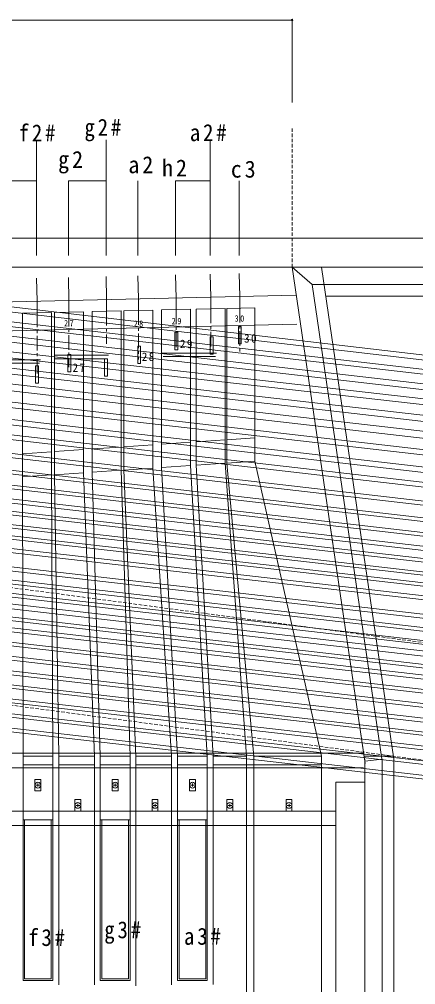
# Model space of a CAD drawing. Units: millimetres, scale not verified. Extents: x -578 to 563, y -303 to 234.
# Drawn here: x 51.1 to 188, y -102.7 to 231 of the extents above; entities that cross this region are included whole.
import ezdxf

# ---------------------------------------------------------------- set-up
doc = ezdxf.new("R2010")
doc.units = ezdxf.units.MM
doc.header["$PDMODE"] = 32
doc.header["$PDSIZE"] = 0.5
doc.linetypes.add('CHAIN1', pattern=[8, 5, -1, 1, -1])
doc.linetypes.add('DASHED1', pattern=[1.8, 1.2, -0.6])
for name, color, linetype, lineweight in [('0-0', 7, 'Continuous', 9), ('0-1', 7, 'Continuous', 9), ('0-4', 2, 'Continuous', 9), ('0-6', 4, 'Continuous', 9), ('0-7', 2, 'Continuous', 9), ('0-A', 7, 'Continuous', 9), ('0-B', 2, 'Continuous', 9)]:
    doc.layers.add(name, color=color, linetype=linetype, lineweight=lineweight)
doc.styles.add('ＭＳ ゴシック', font='')
doc.styles.get('ＭＳ ゴシック').set_extended_font_data('MS Gothic')

# ---------------------------------------------------------------- blocks, each defined once
blk = doc.blocks.new('456')
at = {"layer": '0-6'}
for p, q in [((-127.275, -22.704), (-133.275, -23.431)), ((-127.275, -129.704), (-127.275, -22.704)), ((-127.275, -129.704), (-133.275, -135.704)), ((204.725, -129.704), (210.725, -135.704))]:
    blk.add_line(p, q, dxfattribs=at)
for points in [[(-151.435, 141.296), (-158.382, 147.296), (210.725, 147.296), (210.725, -135.704), (-133.275, -135.704), (-133.275, -23.431), (-158.382, 147.296)], [(-127.275, -129.704), (204.725, -129.704), (204.725, 141.296), (210.725, 147.296)], [(204.725, 141.296), (-151.435, 141.296), (-127.215, -23.4)]]:
    blk.add_lwpolyline(points, dxfattribs=at)

msp = doc.modelspace()

# ---------------------------------------------------------------- linework, layer by layer
at = {"layer": '0-0'}
for p, q in [((524.415, 155.271), (-554.585, 155.271)), ((145.308, 145.271), (170.539, -26.297)), ((155.415, 145.271), (180.415, -24.729)), ((146.963, 125.587), (-518.355, 110.274)), ((170.161, -23.729), (180.415, -23.729)), ((170.415, -137.729), (170.415, -24.729)), ((180.415, -137.729), (180.415, -24.729)), ((160.415, -147.729), (160.415, -32.729)), ((160.415, -32.729), (170.415, -32.729))]:
    msp.add_line(p, q, dxfattribs=at)
at = {"layer": '0-0', "color": 6}
for p, q in [((63.137, 114.834), (81.917, 114.834)), ((63.475, 113.649), (81.579, 113.649)), ((100.477, 115.592), (119.257, 115.592)), ((100.816, 114.408), (118.919, 114.408)), ((39.633, 113.317), (58.414, 113.317)), ((39.972, 112.133), (58.075, 112.133))]:
    msp.add_line(p, q, dxfattribs=at)
at = {"layer": '0-0'}
msp.add_lwpolyline([(514.415, -137.729), (514.415, 145.271), (-544.585, 145.271), (-544.585, -137.729)], dxfattribs=at)
at = {"layer": '0-1', "color": 6}
for p, q in [((57.078, 141.523), (57.262, 133.525)), ((68.075, 141.776), (68.259, 133.778)), ((81.072, 142.075), (81.256, 134.077)), ((92.069, 142.328), (92.253, 134.331)), ((105.065, 142.628), (105.25, 134.63)), ((117.062, 142.904), (117.246, 134.906)), ((127.06, 143.134), (127.244, 135.136))]:
    msp.add_line(p, q, dxfattribs=at)
at = {"layer": '0-1'}
for p, q in [((146.732, 135.585), (-518.585, 120.271)), ((57.262, 133.525), (57.262, 129.524)), ((68.259, 133.778), (68.259, 129.777)), ((81.256, 134.077), (81.256, 130.076)), ((92.253, 134.331), (92.253, 130.33)), ((105.25, 134.63), (105.25, 130.629)), ((117.246, 134.906), (117.246, 130.905)), ((127.244, 135.136), (127.244, 131.135)), ((86.256, 130.192), (76.256, 129.961)), ((86.256, 130.192), (86.256, 75.111)), ((97.253, 130.445), (87.253, 130.214)), ((87.253, 130.214), (87.253, 75.179)), ((97.253, 130.445), (97.253, 75.857)), ((110.25, 130.744), (100.25, 130.514)), ((100.25, 130.514), (100.25, 76.06)), ((110.25, 130.744), (110.25, 76.738)), ((122.244, 131.02), (112.246, 130.79)), ((112.246, 130.79), (112.246, 76.873)), ((122.244, 131.02), (122.244, 77.55)), ((122.246, 131.02), (122.246, 77.551)), ((132.415, 131.254), (122.744, 131.031)), ((122.744, 131.031), (122.744, 77.584)), ((132.415, 78.24), (132.415, 131.254)), ((62.262, 129.639), (52.262, 129.409)), ((52.262, 129.409), (52.262, 71.839)), ((62.262, 129.639), (62.262, 73.485)), ((73.259, 129.892), (63.259, 129.662)), ((63.259, 129.662), (63.259, 73.552)), ((73.259, 129.892), (73.259, 74.23)), ((76.256, 129.961), (76.256, 74.433)), ((97.253, 83.875), (87.253, 83.197)), ((110.25, 84.756), (100.25, 84.078)), ((122.246, 85.569), (112.246, 84.891)), ((132.415, 86.258), (122.744, 85.603)), ((62.262, 81.503), (52.262, 80.825)), ((73.259, 82.249), (63.259, 81.571)), ((86.256, 83.13), (76.256, 82.452)), ((122.246, 77.551), (112.246, 76.873)), ((112.246, 76.873), (118.106, -23.729)), ((129.537, -23.729), (122.244, 77.55)), ((132.415, 78.24), (122.744, 77.584)), ((122.744, 77.584), (132.145, -23.819)), ((132.415, 78.24), (155.415, -23.729)), ((62.262, 73.485), (52.262, 72.807)), ((62.677, -23.729), (62.262, 73.485)), ((73.259, 74.23), (63.259, 73.552)), ((63.259, 73.552), (64.73, -23.729)), ((77.048, -23.729), (73.259, 74.23)), ((86.256, 75.111), (76.256, 74.433)), ((76.256, 74.433), (79.101, -23.729)), ((89.365, -23.729), (86.256, 75.111)), ((97.253, 75.857), (87.253, 75.179)), ((87.253, 75.179), (91.418, -23.729)), ((103.735, -23.729), (97.253, 75.857)), ((110.25, 76.738), (100.25, 76.06)), ((100.25, 76.06), (105.788, -23.729)), ((116.053, -23.729), (110.25, 76.738)), ((52.262, 72.807), (52.413, -23.729)), ((52.413, -101.229), (52.413, -23.729)), ((52.413, -23.729), (62.677, -23.729)), ((62.677, -101.229), (62.677, -23.729)), ((64.73, -23.729), (64.73, -102.729)), ((64.73, -23.729), (77.048, -23.729)), ((77.048, -23.729), (77.048, -102.729)), ((79.101, -101.229), (79.101, -23.729)), ((79.101, -23.729), (89.365, -23.729)), ((89.365, -101.229), (89.365, -23.729)), ((91.418, -23.729), (91.418, -102.729)), ((91.418, -23.729), (103.735, -23.729)), ((103.735, -23.729), (103.735, -102.729)), ((105.788, -101.229), (105.788, -23.729)), ((105.788, -23.729), (116.053, -23.729)), ((116.053, -101.229), (116.053, -23.729)), ((118.106, -23.729), (118.106, -102.679)), ((118.106, -23.729), (129.537, -23.729)), ((129.537, -137.729), (129.537, -23.729)), ((132.095, -137.729), (132.095, -23.729)), ((132.095, -23.729), (155.415, -23.729)), ((155.415, -137.729), (155.415, -23.729)), ((52.413, -26.729), (62.677, -26.729)), ((64.73, -26.729), (77.048, -26.729)), ((79.101, -26.729), (89.365, -26.729)), ((91.418, -26.729), (103.735, -26.729)), ((105.788, -26.729), (116.053, -26.729)), ((118.106, -26.729), (155.415, -26.729)), ((57.547, -33.197), (57.547, -34.225)), ((84.235, -33.197), (84.235, -34.225)), ((110.922, -33.197), (110.922, -34.225)), ((56.878, -33.732), (58.192, -33.732)), ((83.566, -33.732), (84.88, -33.732)), ((110.254, -33.732), (111.568, -33.732)), ((64.73, -42.729), (77.048, -42.729)), ((64.73, -42.729), (77.048, -42.729)), ((70.663, -40.729), (71.977, -40.729)), ((71.332, -40.194), (71.332, -41.222)), ((91.418, -42.729), (103.735, -42.729)), ((91.418, -42.729), (103.735, -42.729)), ((97.351, -40.729), (98.665, -40.729)), ((98.02, -40.194), (98.02, -41.222)), ((118.106, -42.729), (129.537, -42.729)), ((118.106, -42.729), (129.537, -42.729)), ((123.153, -40.729), (124.467, -40.729)), ((123.822, -40.194), (123.822, -41.222)), ((132.095, -42.729), (143.526, -42.729)), ((132.095, -42.729), (155.415, -42.729)), ((143.586, -40.729), (144.9, -40.729)), ((144.255, -40.194), (144.255, -41.222)), ((62.677, -45.715), (52.413, -45.715)), ((52.926, -100.715), (52.926, -45.715)), ((62.164, -100.715), (62.164, -45.715)), ((89.365, -45.715), (79.101, -45.715)), ((79.614, -100.715), (79.614, -45.715)), ((88.852, -100.715), (88.852, -45.715)), ((116.053, -45.715), (105.788, -45.715)), ((115.54, -45.715), (106.302, -45.715)), ((106.302, -100.715), (106.302, -45.715)), ((115.54, -100.715), (115.54, -45.715)), ((62.677, -101.229), (52.413, -101.229)), ((62.164, -100.715), (52.926, -100.715)), ((89.365, -101.229), (79.101, -101.229)), ((88.852, -100.715), (79.614, -100.715)), ((91.418, -100.695), (91.418, -103.079)), ((116.053, -101.229), (105.788, -101.229)), ((115.54, -100.715), (106.302, -100.715))]:
    msp.add_line(p, q, dxfattribs=at)
at = {"layer": '0-1', "color": 4, "linetype": 'CHAIN1'}
for p, q in [((92.253, 130.33), (92.253, 113.422)), ((105.25, 130.629), (105.25, 116.889)), ((117.246, 130.905), (117.246, 116.821)), ((127.244, 131.135), (127.244, 115.461)), ((57.262, 129.524), (57.262, 107.24)), ((68.259, 129.777), (68.259, 110.762)), ((81.256, 130.076), (81.256, 118.792))]:
    msp.add_line(p, q, dxfattribs=at)
at = {"layer": '0-1'}
for points in [[(56.547, -35.732), (58.547, -35.732), (58.547, -31.732), (56.547, -31.732)], [(83.235, -35.732), (85.235, -35.732), (85.235, -31.732), (83.235, -31.732)], [(109.922, -35.732), (111.922, -35.732), (111.922, -31.732), (109.922, -31.732)], [(70.332, -42.729), (72.332, -42.729), (72.332, -38.729), (70.332, -38.729)], [(97.02, -42.729), (99.02, -42.729), (99.02, -38.729), (97.02, -38.729)], [(122.822, -42.729), (124.822, -42.729), (124.822, -38.729), (122.822, -38.729)], [(143.255, -42.729), (145.255, -42.729), (145.255, -38.729), (143.255, -38.729)]]:
    msp.add_lwpolyline(points, close=True, dxfattribs=at)
for centre in [(57.547, -33.732), (84.235, -33.732), (110.922, -33.732), (71.332, -40.729), (98.02, -40.729), (123.822, -40.729), (144.255, -40.729)]:
    msp.add_circle(centre, 1, dxfattribs=at)
at = {"layer": '0-4', "color": 4}
for p, q in [((-544.585, 230.712), (145.308, 230.712)), ((145.308, 230.712), (145.308, 202.189))]:
    msp.add_line(p, q, dxfattribs=at)
at = {"layer": '0-4', "color": 4, "linetype": 'DASHED1'}
msp.add_line((145.308, 145.271), (145.308, 193.869), dxfattribs=at)
at = {"layer": '0-4'}
for p, q in [((-240.83, 137.881), (242.986, 82.644)), ((-529.124, 103.676), (306.195, 7.423)), ((-529.124, 94.717), (323.495, -2.461))]:
    msp.add_line(p, q, dxfattribs=at)
at = {"layer": '0-4', "color": 134}
msp.add_line((-537.415, 107.489), (299.777, 11.394), dxfattribs=at)
at = {"layer": '0-4', "color": 6}
for points in [[(-334.273, 136.936), (245.965, 69.802), (483.862, 82.993)], [(-39.3, 139.999), (247.39, 106.63), (492.884, 119.183)], [(-349.978, 136.774), (246.638, 67.902), (474.862, 80.722)], [(-537.415, 122.273), (274.928, 29.106), (493.011, 38.735)], [(-529.124, 122.694), (273.452, 30.458), (501.547, 41.525)], [(-537.415, 90.453), (334.408, -9.83), (474.944, -2.48)], [(-529.124, 90.895), (331.849, -8.286), (483.841, -0.524)], [(-537.415, 51.774), (413.389, -57.085), (474.905, -52.845)], [(-529.124, 52.161), (411.127, -55.581), (484.076, -49.984)]]:
    msp.add_lwpolyline(points, dxfattribs=at)
at = {"layer": '0-4'}
for points in [[(-304.54, 137.244), (244.567, 74.155), (492.862, 85.491)], [(-287.348, 137.444), (244.079, 76.107), (501.862, 87.679)], [(-256.724, 137.739), (243.261, 80.143), (474.862, 92.487)], [(-211.834, 138.225), (242.786, 85.973), (492.862, 97.406)], [(-196.651, 138.36), (242.773, 88.097), (501.862, 99.343)], [(-122.472, 139.127), (244, 96.75), (492.862, 108.465)], [(-106.232, 139.306), (244.474, 98.715), (501.53, 110.163)], [(-80.001, 139.582), (245.464, 102.026), (474.861, 114.71)], [(-66.611, 139.694), (246.018, 103.609), (483.871, 117.001)], [(-537.415, 136.208), (260.448, 44.225), (474.791, 56.955)], [(-529.096, 136.539), (259.34, 45.663), (483.983, 59.746)], [(-440.071, 135.843), (252.389, 55.873), (474.97, 69.44)], [(-426.516, 135.983), (251.492, 57.416), (483.862, 71.695)], [(-391.62, 136.406), (248.841, 62.6), (492.809, 73.883)], [(-378.246, 136.482), (248.089, 64.262), (501.862, 76.093)], [(-537.415, 131.158), (264.959, 38.883), (493.011, 50.061)], [(-529.124, 131.642), (263.574, 40.413), (501.711, 52.142)], [(-529.124, 127.192), (267.967, 35.744), (484.312, 47.927)], [(-537.415, 126.761), (269.339, 34.293), (475.119, 45.629)], [(-537.415, 118.162), (280.308, 24.732), (475.415, 34.308)], [(-529.14, 118.414), (278.556, 26.126), (484.511, 36.356)], [(-537.415, 113.595), (287.753, 19.229), (493.011, 26.52)], [(-529.124, 114.261), (285.312, 20.878), (501.771, 29.531)], [(-537.415, 103.008), (308.818, 5.841), (492.847, 13.815)], [(-534.937, 98.261), (318.431, 0.231), (474.791, 8.531)], [(-529.093, 98.881), (315.851, 1.806), (483.927, 11.188)], [(-537.415, 94.548), (325.821, -4.672), (492.58, 1.761)], [(-529.124, 87.005), (339.407, -12.824), (501.791, -7.368)], [(-537.415, 86.544), (342.19, -14.46), (492.737, -9.406)], [(-537.415, 81.573), (352.518, -20.501), (474.866, -13.888)], [(-529.124, 81.799), (349.775, -18.905), (483.859, -11.511)], [(-529.124, 77.132), (360.05, -24.986), (501.869, -18.905)], [(-537.415, 76.661), (362.807, -26.648), (492.891, -21.261)], [(-537.415, 71.687), (373.082, -32.913), (474.827, -26.743)], [(-529.124, 72.019), (370.352, -31.238), (484.134, -23.994)], [(-537.415, 61.745), (392.855, -44.679), (474.984, -39.559)], [(-529.124, 62.143), (390.217, -43.123), (483.802, -36.659)], [(-537.415, 56.763), (403.102, -50.918), (492.698, -47.051)], [(-529.124, 57.078), (400.685, -49.428), (501.83, -44.418)]]:
    msp.add_lwpolyline(points, dxfattribs=at)
at = {"layer": '0-4', "color": 134}
for points in [[(-169.915, 138.61), (243.076, 91.87), (474.862, 104.002)], [(-152.304, 138.818), (243.366, 93.848), (483.862, 106.079)], [(-484.409, 135.384), (256.31, 49.829), (492.969, 62.425)], [(-474.16, 135.49), (255.423, 51.15), (501.711, 64.748)], [(-529.124, 108.158), (297.448, 12.99), (484.148, 23.663)], [(-529.124, 67.051), (379.981, -37.029), (501.714, -32.03)], [(-537.415, 66.728), (382.553, -38.519), (492.696, -34.503)]]:
    msp.add_lwpolyline(points, dxfattribs=at)
at = {"layer": '0-4', "color": 4}
msp.add_lwpolyline([(-24.672, 140.138), (248.194, 108.147), (501.519, 121.436)], dxfattribs=at)
msp.add_point((145.308, 230.712), dxfattribs=at)
at = {"layer": '0-7', "color": 5}
for points in [[(126.78, 118.743), (127.78, 118.743), (127.78, 124.743), (126.78, 124.743)], [(104.88, 116.774), (105.88, 116.774), (105.88, 122.774), (104.88, 122.774)], [(117.037, 115.271), (118.037, 115.271), (118.037, 121.271), (117.037, 121.271)], [(92.013, 112.042), (93.013, 112.042), (93.013, 118.042), (92.013, 118.042)], [(67.902, 109.074), (68.902, 109.074), (68.902, 115.074), (67.902, 115.074)], [(80.565, 107.669), (81.565, 107.669), (81.565, 113.669), (80.565, 113.669)], [(56.758, 105.17), (57.758, 105.17), (57.758, 111.17), (56.758, 111.17)]]:
    msp.add_lwpolyline(points, close=True, dxfattribs=at)
at = {"layer": '0-A'}
for p, q in [((464.415, 135.271), (157.003, 135.271)), ((-519.585, -22.729), (170.014, -22.729)), ((-519.585, -27.729), (170.014, -27.729)), ((-474.585, -42.729), (160.415, -42.729)), ((-474.585, -47.729), (160.415, -47.729))]:
    msp.add_line(p, q, dxfattribs=at)
at = {"layer": '0-A', "color": 4, "linetype": 'DASHED1'}
for p, q in [((-514.248, 109.725), (464.415, -21.034)), ((-519.585, 69.782), (464.415, -61.69))]:
    msp.add_line(p, q, dxfattribs=at)
at = {"layer": '0-B', "color": 1}
for p, q in [((57.078, 149.369), (57.078, 189.277)), ((81.072, 149.369), (81.072, 189.277)), ((117.062, 149.369), (117.062, 189.277)), ((45.081, 175.132), (56.967, 175.132)), ((68.075, 149.369), (68.075, 175.132)), ((68.075, 175.132), (81.271, 175.132)), ((92.069, 149.369), (92.069, 175.132)), ((105.065, 149.369), (105.065, 175.132)), ((105.065, 175.132), (117.116, 175.132)), ((127.06, 149.369), (127.06, 175.132))]:
    msp.add_line(p, q, dxfattribs=at)

# ---------------------------------------------------------------- block references
at = {"layer": '0-6'}
msp.add_blockref('456', (303.69, -2.025), dxfattribs=at)

# ---------------------------------------------------------------- texts
at = {"layer": '0-0', "char_height": 2.199, "attachment_point": 7, "style": 'ＭＳ ゴシック'}
for s, insert in [('\\T1.36;\\W0.9;27', (66.578, 124.824)), ('\\T1.36;\\W0.9;28', (90.599, 124.646)), ('\\T1.36;\\W0.9;29', (103.765, 125.536)), ('\\T1.36;\\W0.9;30', (125.472, 126.426))]:
    msp.add_mtext(s, dxfattribs=dict(at, insert=insert))
at = {"layer": '0-7', "color": 7, "char_height": 2.933, "attachment_point": 7, "style": 'ＭＳ ゴシック'}
for s, insert in [('\\T1.27;\\W0.95;29', (106.58, 117.256)), ('\\T1.27;\\W0.95;30', (128.751, 119.159)), ('\\T1.27;\\W0.95;28', (93.423, 112.833)), ('\\T1.27;\\W0.95;27', (69.516, 109.081))]:
    msp.add_mtext(s, dxfattribs=dict(at, insert=insert))
at = {"layer": '0-B', "char_height": 5.865, "attachment_point": 7, "style": 'ＭＳ ゴシック'}
for s, insert in [('\\T1.27;\\W0.9;f2#', (50.899, 188.771)), ('\\T1.27;\\W0.9;g2#', (73.631, 188.771)), ('\\T1.27;\\W0.9;a2#', (110.003, 188.771)), ('\\T1.27;\\W0.95;g2', (64.539, 177.658)), ('\\T1.27;\\W0.95;a2', (88.786, 177.658)), ('\\T1.27;\\W0.95;h2', (100.405, 176.648)), ('\\T1.27;\\W0.95;c3', (124.147, 176.143)), ('\\T1.27;\\W0.9;f3#', (54.202, -89.42)), ('\\T1.27;\\W0.9;g3#', (80.475, -88.586)), ('\\T1.27;\\W0.9;a3#', (107.998, -89.003))]:
    msp.add_mtext(s, dxfattribs=dict(at, insert=insert))

doc.saveas('drawing.dxf')
